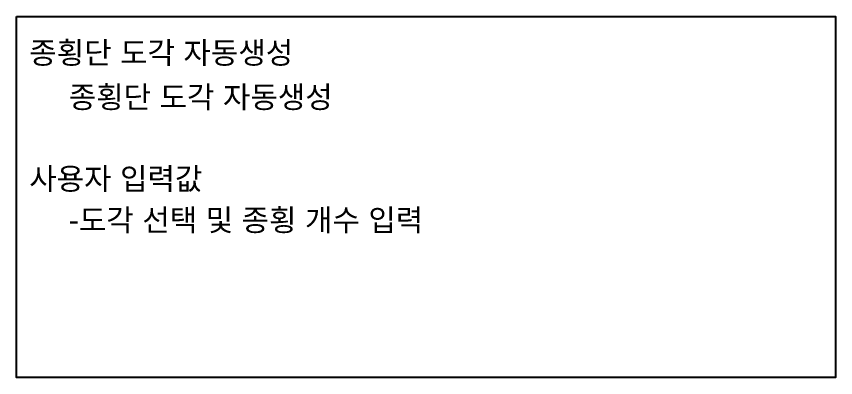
# Model space of a CAD drawing. Header units: millimetres. Extents: x 100 to 12208, y -4543 to 2792.
# Drawn here: x 100 to 1599, y 2131 to 2792 of the extents above; entities that cross this region are included whole.
import ezdxf

# ---------------------------------------------------------------- set-up
doc = ezdxf.new("R2010")
doc.units = ezdxf.units.MM
doc.layers.add('도로흐름표시', color=7, linetype='Continuous')
doc.styles.get("Standard").update_dxf_attribs({"font": 'arial.ttf'})

msp = doc.modelspace()

# ---------------------------------------------------------------- linework, layer by layer
at = {"layer": '도로흐름표시'}
msp.add_lwpolyline([(100.2, 2792.4), (1598.6, 2792.4), (1598.6, 2130.9), (100.2, 2130.9)], close=True, dxfattribs=at)

# ---------------------------------------------------------------- texts
for s, p in [('종횡단 도각 자동생성', (123.7, 2705.7)), ('종횡단 도각 자동생성', (196, 2624.6)), ('사용자 입력값', (123.7, 2475)), ('-도각 선택 및 종횡 개수 입력', (196, 2399.4))]:
    msp.add_text(s, height=40).set_placement(p)

doc.saveas('drawing.dxf')
